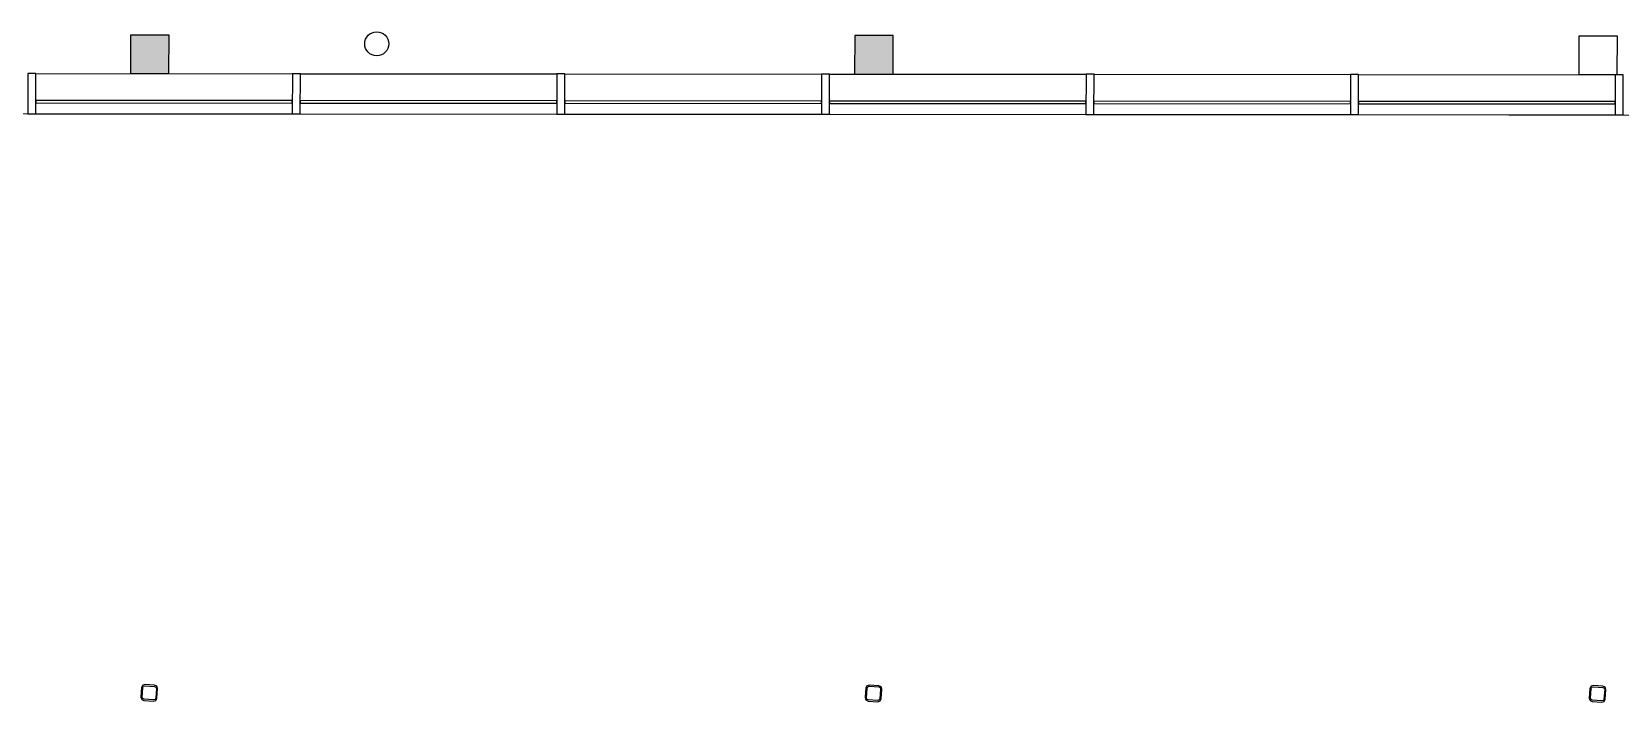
# Model space of a CAD drawing. Header units: metres. Extents: x 2.3 to 42.8, y 0.9 to 31.9.
# Drawn here: x 28.417 to 32.318, y 8.026 to 9.672 of the extents above; entities that cross this region are included whole.
import ezdxf

# ---------------------------------------------------------------- set-up
doc = ezdxf.new("R2010")
doc.units = ezdxf.units.M
for name, color, linetype in [('ARREDI', 9, 'Continuous'), ('PARETI_STRUTTURE', 7, 'Continuous'), ('PILASTRI_SETTI', 8, 'Continuous')]:
    doc.layers.add(name, color=color, linetype=linetype)

msp = doc.modelspace()

# ---------------------------------------------------------------- linework, layer by layer
at = {"layer": 'ARREDI'}
for points in [[(29.0572, 9.5031), (28.4273, 9.5036), (28.4273, 9.4977), (29.0572, 9.4972)], [(29.7069, 9.5027), (29.0769, 9.5031), (29.0769, 9.4972), (29.7069, 9.4968)], [(30.3566, 9.5022), (29.7266, 9.5026), (29.7266, 9.4967), (30.3566, 9.4963)], [(31.0062, 9.5017), (30.3763, 9.5022), (30.3763, 9.4963), (31.0062, 9.4958)], [(31.6559, 9.5013), (31.0259, 9.5017), (31.0259, 9.4958), (31.6559, 9.4954)], [(32.3056, 9.5008), (31.6756, 9.5012), (31.6756, 9.4953), (32.3056, 9.4949)]]:
    msp.add_lwpolyline(points, close=True, dxfattribs=at)
msp.add_circle((29.2645, 9.6426), 0.0295, dxfattribs=at)
at = {"layer": 'PARETI_STRUTTURE'}
for points in [[(28.6599, 9.5696), (28.7544, 9.5695), (28.7545, 9.664), (28.66, 9.6641)], [(30.4382, 9.5683), (30.5327, 9.5682), (30.5328, 9.6627), (30.4383, 9.6628)], [(32.2165, 9.567), (32.311, 9.5669), (32.3111, 9.6614), (32.2166, 9.6615)], [(28.4273, 9.5695), (28.4076, 9.5695), (28.4075, 9.4711), (28.4272, 9.4711)], [(29.077, 9.5691), (29.0573, 9.5691), (29.0572, 9.4706), (29.0769, 9.4706)], [(29.7266, 9.5686), (29.707, 9.5686), (29.7069, 9.4702), (29.7266, 9.4702)], [(30.3763, 9.5681), (30.3566, 9.5681), (30.3565, 9.4697), (30.3762, 9.4697)], [(31.026, 9.5677), (31.0063, 9.5677), (31.0062, 9.4693), (31.0259, 9.4692)], [(31.6756, 9.5672), (31.656, 9.5672), (31.6559, 9.4688), (31.6756, 9.4688)], [(32.3253, 9.5667), (32.3056, 9.5668), (32.3055, 9.4683), (32.3252, 9.4683)], [(28.6872, 8.0624), (28.6856, 8.0388), (28.6875, 8.0331), (28.6929, 8.0304), (28.7164, 8.0287), (28.7222, 8.0306), (28.7248, 8.036), (28.7265, 8.0596), (28.7246, 8.0653), (28.7192, 8.068), (28.6956, 8.0697), (28.6899, 8.0677)], [(28.6887, 8.0386), (28.6904, 8.0621), (28.692, 8.0654), (28.6954, 8.0665), (28.719, 8.0649), (28.7222, 8.0632), (28.7234, 8.0598), (28.7217, 8.0363), (28.7201, 8.033), (28.7167, 8.0319), (28.6931, 8.0335), (28.6898, 8.0351)], [(30.4655, 8.0611), (30.4639, 8.0375), (30.4658, 8.0318), (30.4712, 8.0291), (30.4948, 8.0275), (30.5005, 8.0294), (30.5032, 8.0348), (30.5048, 8.0583), (30.5029, 8.064), (30.4975, 8.0667), (30.474, 8.0684), (30.4682, 8.0665)], [(30.467, 8.0373), (30.4687, 8.0609), (30.4703, 8.0641), (30.4737, 8.0652), (30.4973, 8.0636), (30.5005, 8.062), (30.5017, 8.0585), (30.5, 8.035), (30.4984, 8.0317), (30.495, 8.0306), (30.4714, 8.0323), (30.4682, 8.0339)], [(32.2439, 8.0598), (32.2422, 8.0363), (32.2441, 8.0305), (32.2495, 8.0278), (32.2731, 8.0262), (32.2788, 8.0281), (32.2815, 8.0335), (32.2831, 8.0571), (32.2812, 8.0628), (32.2758, 8.0655), (32.2523, 8.0671), (32.2466, 8.0652)], [(32.2454, 8.036), (32.247, 8.0596), (32.2486, 8.0628), (32.2521, 8.064), (32.2756, 8.0623), (32.2789, 8.0607), (32.28, 8.0573), (32.2783, 8.0337), (32.2767, 8.0305), (32.2733, 8.0293), (32.2497, 8.031), (32.2465, 8.0326)]]:
    msp.add_lwpolyline(points, close=True, dxfattribs=at)
for points in [[(28.4273, 9.5695), (29.0573, 9.5691)], [(29.077, 9.5691), (29.707, 9.5686)], [(29.7266, 9.5686), (30.3566, 9.5682)], [(30.3763, 9.5681), (31.0063, 9.5677)], [(31.026, 9.5677), (31.656, 9.5672)], [(31.6756, 9.5672), (32.3056, 9.5668)], [(32.3056, 9.5668), (32.3056, 9.5026)], [(25.8286, 9.473), (34.116, 9.4668)], [(28.4272, 9.4711), (29.0572, 9.4706)], [(29.0769, 9.4706), (29.7069, 9.4702)], [(29.7266, 9.4702), (30.3566, 9.4697)], [(30.3762, 9.4697), (31.0062, 9.4693)], [(31.0259, 9.4692), (31.6559, 9.4688)], [(31.6756, 9.4688), (32.3056, 9.4683)]]:
    msp.add_lwpolyline(points, dxfattribs=at)
msp.add_circle((29.2645, 9.6426), 0.0295, dxfattribs=at)
at = {"layer": 'PILASTRI_SETTI'}
for points in [[(28.7544, 9.5695), (28.7545, 9.664), (28.6599, 9.5696), (28.66, 9.6641)], [(30.5327, 9.5682), (30.5328, 9.6627), (30.4382, 9.5683), (30.4383, 9.6628)]]:
    msp.add_solid(points, dxfattribs=at)

doc.saveas('drawing.dxf')
